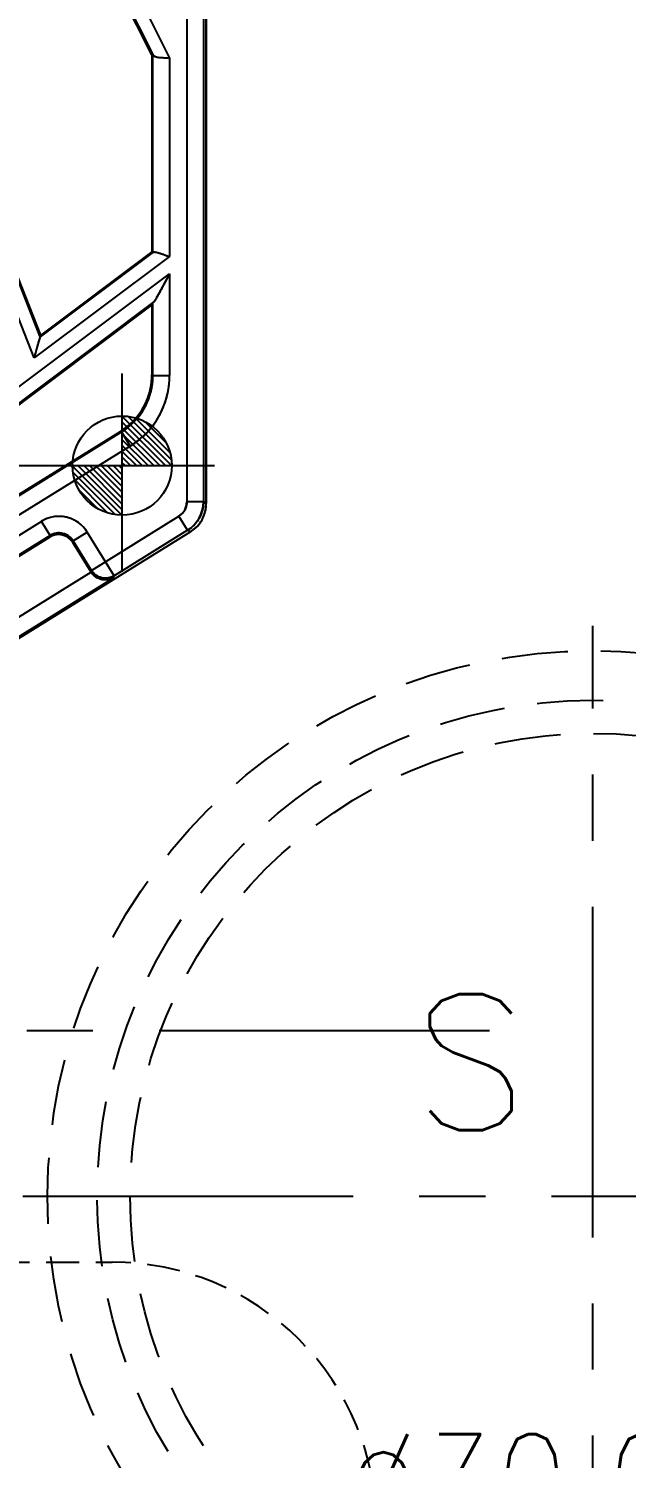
# Model space of a CAD drawing. Header units: millimetres. Extents: x 27275 to 28529, y -21406 to -20519.
# Drawn here: x 27935.73 to 27953.83, y -20864.22 to -20820.96 of the extents above; entities that cross this region are included whole.
import ezdxf

# ---------------------------------------------------------------- set-up
doc = ezdxf.new("R2010")
doc.units = ezdxf.units.MM
doc.header["$LTSCALE"] = 8
for name, pattern in [('CENTER', [2, 1.25, -0.25, 0.25, -0.25]), ('CENTER2', [1.125, 0.75, -0.125, 0.125, -0.125]), ('HIDDEN', [0.375, 0.25, -0.125]), ('HIDDEN2', [0.1875, 0.125, -0.0625])]:
    doc.linetypes.add(name, pattern=pattern)
doc.layers.get('DEFPOINTS').update_dxf_attribs({"color": 6})
for name, color, linetype in [('Cav-cor', 30, 'Continuous'), ('CL', 1, 'Continuous'), ('PIN', 5, 'Continuous'), ('PRODUCT', 1, 'Continuous'), ('SCREW', 52, 'HIDDEN'), ('SP', 3, 'Continuous')]:
    doc.layers.add(name, color=color, linetype=linetype)
doc.layers.add('dim', color=3, linetype='Continuous', lineweight=15)
doc.styles.get("Standard").update_dxf_attribs({"font": 'txt.shx', "width": 0.8, "bigfont": 'chineset.shx'})
doc.dimstyles.new('ISO-25', dxfattribs={"dimtxt": 5, "dimasz": 4, "dimexe": 0.3, "dimexo": 0.3, "dimtad": 0, "dimzin": 1, "dimdsep": 46, "dimtxsty": 'Standard', "dimcen": 0, "dimclrd": 3, "dimclre": 3, "dimclrt": 3, "dimazin": 0, "dimtfac": 1, "dimtofl": 0, "dimtmove": 0, "dimatfit": 0, "dimfxl": 0, "dimarcsym": 0})

# ---------------------------------------------------------------- blocks, each defined once
blk = doc.blocks.new('*D26672')
at = {"layer": 'DEFPOINTS', "color": 0}
for p in [(27895.266, -20623.786), (27895.266, -20928.786), (28096.266, -20928.786)]:
    blk.add_point(p, dxfattribs=at)
at = {"layer": 'dim', "color": 3, "lineweight": -2}
for p, q in [((27895.566, -20623.786), (28096.566, -20623.786)), ((28096.266, -20627.786), (28096.266, -20766.661)), ((28096.266, -20924.786), (28096.266, -20785.911)), ((27895.566, -20928.786), (28096.566, -20928.786))]:
    blk.add_line(p, q, dxfattribs=at)
at = {"layer": 'dim', "color": 3}
for points in [[(28096.932, -20627.786), (28095.599, -20627.786), (28096.266, -20623.786)], [(28095.599, -20924.786), (28096.932, -20924.786), (28096.266, -20928.786)]]:
    blk.add_solid(points, dxfattribs=at)
at = {"layer": 'dim', "color": 3, "insert": (28096.266, -20776.286), "char_height": 5, "attachment_point": 5, "rotation": 90}
blk.add_mtext('305.00', dxfattribs=at)
blk = doc.blocks.new('20100512.182342')
at = {"linetype": 'HIDDEN'}
blk.add_circle((0, 0), 5.5, dxfattribs=at)
at = {"layer": 'SCREW', "linetype": 'CENTER', "ltscale": 5}
for p, q in [((0, -7.042), (0, 7.042)), ((-7, 0), (7, 0))]:
    blk.add_line(p, q, dxfattribs=at)
at = {"layer": 'SCREW', "linetype": 'Continuous'}
blk.add_lwpolyline([(-1.443, 2.5), (-2.887, 0), (-1.443, -2.5), (1.443, -2.5), (2.887, 0), (1.443, 2.5)], close=True, dxfattribs=at)
at = {"layer": 'SCREW'}
for radius in [5, 3]:
    blk.add_circle((0, 0), radius, dxfattribs=at)
blk = doc.blocks.new('20160826.095208')
at = {"layer": 'SP', "linetype": 'CENTER'}
for p, q in [((0, -17.25), (0, 17.25)), ((-17.25, 0), (17.25, 0))]:
    blk.add_line(p, q, dxfattribs=at)
at = {"layer": 'SP', "linetype": 'HIDDEN'}
for radius in [16.5, 15, 14]:
    blk.add_circle((0, 0), radius, dxfattribs=at)
at = {"layer": 'SP'}
for s, p in [('S', (-5.456, 1.995)), ('P', (3.888, -6.392))]:
    blk.add_text(s, height=4.111, dxfattribs=at).set_placement(p)
at = {"layer": 'SP', "color": 6, "insert": (-1.275, -8.844), "char_height": 3.2812, "attachment_point": 5}
blk.add_mtext('Ø30.00', dxfattribs=at)

msp = doc.modelspace()

# ---------------------------------------------------------------- hatches: boundary and pattern name
at = {"layer": 'PIN', "linetype": 'Continuous'}
h = msp.add_hatch(dxfattribs=at)
h.set_pattern_fill('ANSI31', color=3, angle=90, style=0)
h.set_pattern_definition([(135, (57256.89186, -41738.39526), (-0.08838834765, -0.08838834765), [])])
h.paths.add_polyline_path([(27938.566, -20834.186), (27937.066, -20834.186, 0.414214), (27938.566, -20835.686)])
h.paths.add_polyline_path([(27938.566, -20832.686), (27938.566, -20834.186), (27940.066, -20834.186, 0.414214)])

# ---------------------------------------------------------------- linework, layer by layer
at = {"linetype": 'HIDDEN2'}
msp.add_lwpolyline([(27924.266, -20858.286), (27938.266, -20858.286, -0.414214), (27946.266, -20866.286), (27946.266, -20890.286, -0.414214), (27938.266, -20898.286), (27924.266, -20898.286, -0.414214), (27916.266, -20890.286), (27916.266, -20866.286, -0.414214)], format="xyb", close=True, dxfattribs=at)
at = {"layer": 'Cav-cor', "color": 241}
for p, q in [((27940.521, -20805.043), (27940.521, -20835.285)), ((27941.024, -20810.351), (27941.024, -20835.285)), ((27941.11, -20810.845), (27941.11, -20835.333)), ((27936.019, -20813.924), (27940, -20821.853)), ((27936.017, -20814.816), (27939.509, -20821.771)), ((27939.466, -20821.759), (27936.017, -20814.889)), ((27939.466, -20821.759), (27939.497, -20821.752)), ((27939.466, -20821.759), (27939.466, -20827.719)), ((27939.497, -20827.734), (27939.497, -20821.752)), ((27940, -20821.853), (27940, -20827.862)), ((27935.907, -20830.927), (27932.543, -20822.399)), ((27936.087, -20830.289), (27933.034, -20822.548)), ((27936.102, -20830.237), (27933.076, -20822.567)), ((27939.509, -20827.728), (27936.087, -20830.289)), ((27939.466, -20827.719), (27936.102, -20830.237)), ((27939.466, -20827.719), (27939.497, -20827.734)), ((27940, -20827.862), (27935.907, -20830.927)), ((27930.526, -20835.475), (27940, -20828.383)), ((27940, -20828.383), (27940, -20831.457)), ((27931.147, -20835.513), (27939.509, -20829.253)), ((27939.466, -20829.325), (27931.197, -20835.516)), ((27939.466, -20829.325), (27939.497, -20829.264)), ((27939.466, -20829.325), (27939.466, -20831.44)), ((27939.497, -20831.457), (27939.497, -20829.264)), ((27936.102, -20830.237), (27936.087, -20830.289)), ((27939.497, -20831.457), (27939.466, -20831.44)), ((27939.497, -20831.457), (27940, -20831.457)), ((27932.565, -20836.873), (27938.545, -20833.167)), ((27932.57, -20836.834), (27938.515, -20833.149)), ((27938.545, -20833.167), (27938.515, -20833.149)), ((27938.545, -20833.167), (27938.81, -20833.594)), ((27938.81, -20833.594), (27932.585, -20837.452)), ((27941.024, -20835.285), (27940.521, -20835.285)), ((27941.11, -20835.333), (27941.024, -20835.285)), ((27936.124, -20835.872), (27927.462, -20841.24)), ((27936.389, -20836.299), (27936.124, -20835.872)), ((27937.634, -20837.354), (27940.283, -20835.713)), ((27940.548, -20836.14), (27940.283, -20835.713)), ((27936.389, -20836.299), (27927.727, -20841.667)), ((27936.377, -20836.348), (27927.763, -20841.687)), ((27940.634, -20836.188), (27929.906, -20842.837)), ((27936.389, -20836.299), (27936.377, -20836.348)), ((27937.081, -20836.462), (27937.07, -20836.51)), ((27937.627, -20837.41), (27937.07, -20836.51)), ((27937.081, -20836.462), (27937.508, -20836.197)), ((27937.634, -20837.354), (27937.081, -20836.462)), ((27938.327, -20837.517), (27937.508, -20836.197)), ((27940.548, -20836.14), (27938.327, -20837.517)), ((27940.634, -20836.188), (27940.548, -20836.14)), ((27937.623, -20837.403), (27937.634, -20837.354)), ((27937.627, -20837.41), (27929.599, -20842.386)), ((27938.312, -20837.577), (27929.864, -20842.813)), ((27938.312, -20837.577), (27938.327, -20837.517))]:
    msp.add_line(p, q, dxfattribs=at)
for centre, radius, start, end in [((27937.486, -20831.457), 2.011, 301.7865, 0.0035), ((27937.486, -20831.457), 2.515, 301.7893, 0.0007), ((27940.018, -20835.285), 0.503, 301.7939, 359.9961), ((27940.018, -20835.285), 1.006, 301.7968, 359.9932), ((27936.653, -20836.726), 1.006, 31.7869, 121.7931), ((27936.654, -20836.726), 0.503, 31.763, 121.817), ((27938.062, -20837.089), 0.503, 211.8096, 256.7914)]:
    msp.add_arc(centre, radius, start, end, dxfattribs=at)
for centre, major_axis, ratio, start_param, end_param in [((27940, -20822.754), (-0.503, 1.002), 0.00783, -0.20003, -0.001854), ((27940, -20827.358), (0.503, 0.377), 0.013972, -3.134602, -2.936426), ((27940, -20828.887), (0.503, 0.377), 0.013972, 2.915501, 3.113677), ((27937.454, -20831.439), (1.758, -0.979), 0.999801, -0.507893, 0.507893), ((27940.104, -20835.333), (0.879, -0.489), 0.999801, -0.507893, 0.507893), ((27936.642, -20836.775), (0.115, 0.49), 0.999695, -0.785246, 0.785246)]:
    msp.add_ellipse(centre, major_axis=major_axis, ratio=ratio, start_param=start_param, end_param=end_param, dxfattribs=at)
for points, knots in [([(27940, -20821.853), (27939.944, -20821.853), (27939.838, -20821.853), (27939.711, -20821.849), (27939.623, -20821.836), (27939.562, -20821.82), (27939.521, -20821.794), (27939.509, -20821.771)], [0, 0, 0, 0, 0.331209, 0.6239, 0.745563, 0.847684, 1, 1, 1, 1]), ([(27939.509, -20827.728), (27939.516, -20827.723), (27939.54, -20827.719), (27939.601, -20827.727), (27939.703, -20827.756), (27939.844, -20827.805), (27939.946, -20827.843), (27940, -20827.862)], [0, 0, 0, 0, 0.052287, 0.130664, 0.362317, 0.664534, 1, 1, 1, 1]), ([(27940, -20828.383), (27939.956, -20828.465), (27939.89, -20828.589), (27939.801, -20828.753), (27939.736, -20828.873), (27939.672, -20828.989), (27939.62, -20829.081), (27939.581, -20829.149), (27939.554, -20829.193), (27939.531, -20829.227), (27939.516, -20829.247), (27939.509, -20829.253)], [0, 0, 0, 0, 0.281804, 0.421124, 0.558167, 0.691255, 0.817064, 0.875092, 0.927603, 0.971071, 1, 1, 1, 1]), ([(27935.907, -20830.927), (27935.926, -20830.86), (27935.954, -20830.76), (27935.991, -20830.63), (27936.017, -20830.536), (27936.042, -20830.45), (27936.06, -20830.385), (27936.073, -20830.34), (27936.08, -20830.316), (27936.085, -20830.3), (27936.086, -20830.291), (27936.087, -20830.289)], [0, 0, 0, 0, 0.315065, 0.468438, 0.615936, 0.75331, 0.873485, 0.923308, 0.962516, 0.988493, 1, 1, 1, 1]), ([(27938.312, -20837.577), (27938.264, -20837.606), (27938.153, -20837.648), (27937.965, -20837.65), (27937.769, -20837.575), (27937.663, -20837.468), (27937.623, -20837.403)], [0, 0, 0, 0, 0.215392, 0.445446, 0.705069, 1, 1, 1, 1])]:
    msp.add_open_spline(points, degree=3, knots=knots, dxfattribs=at)
for points in [[(27938.143, -20837.585), (27938.078, -20837.596), (27938.01, -20837.594), (27937.947, -20837.579)], [(27938.327, -20837.517), (27938.271, -20837.551), (27938.207, -20837.575), (27938.143, -20837.585)]]:
    msp.add_open_spline(points, degree=3, dxfattribs=at)
at = {"layer": 'CL', "color": 6, "linetype": 'CENTER'}
msp.add_line((27949.681, -20851.286), (27908.637, -20851.286), dxfattribs=at)
at = {"layer": 'PIN', "color": 3, "linetype": 'CENTER2'}
for p, q in [((27938.566, -20837.396), (27938.566, -20830.976)), ((27935.356, -20834.186), (27941.776, -20834.186))]:
    msp.add_line(p, q, dxfattribs=at)
at = {"layer": 'PIN', "color": 3, "linetype": 'Continuous'}
msp.add_circle((27938.566, -20834.186), 1.5, dxfattribs=at)
at = {"layer": 'PRODUCT'}
for p, q in [((27940.521, -20805.043), (27940.521, -20835.285)), ((27941.024, -20805.043), (27941.024, -20835.285)), ((27941.111, -20835.334), (27941.111, -20805.036)), ((27936.019, -20813.924), (27940, -20821.853)), ((27936.017, -20814.816), (27939.509, -20821.771)), ((27939.466, -20821.759), (27936.017, -20814.889)), ((27939.466, -20821.759), (27939.497, -20821.752)), ((27939.466, -20821.759), (27939.466, -20827.719)), ((27939.497, -20827.734), (27939.497, -20821.752)), ((27940, -20821.853), (27940, -20827.862)), ((27935.907, -20830.927), (27932.543, -20822.399)), ((27936.087, -20830.289), (27933.034, -20822.548)), ((27936.102, -20830.237), (27933.076, -20822.567)), ((27939.509, -20827.728), (27936.087, -20830.289)), ((27939.466, -20827.719), (27936.102, -20830.237)), ((27939.466, -20827.719), (27939.497, -20827.734)), ((27940, -20827.862), (27935.907, -20830.927)), ((27930.526, -20835.475), (27940, -20828.383)), ((27940, -20828.383), (27940, -20831.457)), ((27931.147, -20835.513), (27939.509, -20829.253)), ((27939.466, -20829.325), (27931.197, -20835.516)), ((27939.466, -20829.325), (27939.497, -20829.264)), ((27939.466, -20829.325), (27939.466, -20831.44)), ((27939.497, -20831.457), (27939.497, -20829.264)), ((27936.102, -20830.237), (27936.087, -20830.289)), ((27939.497, -20831.457), (27939.466, -20831.44)), ((27939.497, -20831.457), (27940, -20831.457)), ((27932.565, -20836.873), (27938.545, -20833.167)), ((27932.57, -20836.834), (27938.515, -20833.149)), ((27938.545, -20833.167), (27938.515, -20833.149)), ((27938.545, -20833.167), (27938.81, -20833.594)), ((27938.81, -20833.594), (27932.585, -20837.452)), ((27941.024, -20835.285), (27940.521, -20835.285)), ((27941.111, -20835.334), (27941.024, -20835.285)), ((27941.111, -20835.334), (27941.111, -20835.334)), ((27936.124, -20835.872), (27927.462, -20841.24)), ((27936.389, -20836.299), (27936.124, -20835.872)), ((27937.634, -20837.354), (27940.283, -20835.713)), ((27940.548, -20836.14), (27940.283, -20835.713)), ((27936.389, -20836.299), (27927.727, -20841.667)), ((27936.377, -20836.348), (27927.763, -20841.687)), ((27940.635, -20836.189), (27929.908, -20842.838)), ((27936.389, -20836.299), (27936.377, -20836.348)), ((27937.081, -20836.462), (27937.07, -20836.51)), ((27937.627, -20837.41), (27937.07, -20836.51)), ((27937.081, -20836.462), (27937.508, -20836.197)), ((27937.634, -20837.354), (27937.081, -20836.462)), ((27938.327, -20837.517), (27937.508, -20836.197)), ((27940.548, -20836.14), (27938.327, -20837.517)), ((27940.635, -20836.189), (27940.548, -20836.14)), ((27940.635, -20836.189), (27940.635, -20836.189)), ((27937.623, -20837.403), (27937.634, -20837.354)), ((27937.627, -20837.41), (27929.599, -20842.386)), ((27938.312, -20837.577), (27929.864, -20842.813)), ((27938.312, -20837.577), (27938.327, -20837.517))]:
    msp.add_line(p, q, dxfattribs=at)
for points, start_tangent, end_tangent in [([(27939.497, -20821.752), (27939.509, -20821.771)], (0.973058, 0.230559), (0.482743, -0.875762)), ([(27940, -20821.853), (27939.833, -20821.852), (27939.687, -20821.844), (27939.574, -20821.821), (27939.509, -20821.771)], (-0.999999, -0.001654), (-0.482743, 0.875762)), ([(27939.497, -20827.734), (27939.509, -20827.728)], (0.894232, -0.447603), (0.838792, 0.544452)), ([(27939.509, -20827.728), (27939.567, -20827.723), (27939.676, -20827.749), (27939.827, -20827.799), (27940, -20827.862)], (0.838792, 0.544452), (0.938269, -0.345906)), ([(27940, -20828.383), (27939.909, -20828.553), (27939.83, -20828.699), (27939.759, -20828.83), (27939.694, -20828.95), (27939.634, -20829.057), (27939.58, -20829.149), (27939.538, -20829.217), (27939.509, -20829.253)], (-0.472363, -0.881404), (-0.76262, -0.646846)), ([(27939.497, -20829.264), (27939.509, -20829.253)], (0.447603, 0.894232), (0.76262, 0.646846)), ([(27935.907, -20830.927), (27935.955, -20830.758), (27935.996, -20830.611), (27936.032, -20830.485), (27936.06, -20830.384), (27936.08, -20830.316), (27936.087, -20830.289)], (0.281182, 0.959654), (0.553146, 0.833084)), ([(27938.515, -20833.149), (27938.836, -20832.902), (27939.104, -20832.591), (27939.303, -20832.235), (27939.426, -20831.843), (27939.466, -20831.44)], (0.849985, 0.526807), (0, 1)), ([(27938.545, -20833.167), (27938.685, -20833.072), (27938.832, -20832.951), (27938.979, -20832.804), (27939.117, -20832.633), (27939.239, -20832.443), (27939.339, -20832.239), (27939.414, -20832.03), (27939.463, -20831.824), (27939.49, -20831.633), (27939.497, -20831.457)], (0.850006, 0.526773), (-0.00004, 1)), ([(27938.81, -20833.594), (27938.984, -20833.476), (27939.169, -20833.325), (27939.353, -20833.141), (27939.525, -20832.928), (27939.678, -20832.689), (27939.802, -20832.435), (27939.896, -20832.173), (27939.958, -20831.916), (27939.991, -20831.677), (27940, -20831.457)], (0.849983, 0.52681), (0.000005, 1)), ([(27940.521, -20835.285), (27940.511, -20835.382), (27940.481, -20835.481), (27940.429, -20835.574), (27940.361, -20835.653), (27940.283, -20835.713)], (0.00013, -1), (-0.85004, -0.526718)), ([(27941.024, -20835.285), (27941.005, -20835.479), (27940.944, -20835.677), (27940.841, -20835.863), (27940.704, -20836.021), (27940.548, -20836.14)], (-0.000026, -1), (-0.849964, -0.52684)), ([(27940.791, -20836.07), (27940.928, -20835.912), (27941.032, -20835.726), (27941.093, -20835.528)], (0.731505, 0.681836), (0.192421, 0.981312)), ([(27941.093, -20835.528), (27941.111, -20835.334)], (0.192421, 0.981312), (0.000027, 1)), ([(27937.508, -20836.197), (27937.429, -20836.086), (27937.327, -20835.979), (27937.201, -20835.883), (27937.055, -20835.804), (27936.895, -20835.75), (27936.726, -20835.723), (27936.557, -20835.725), (27936.396, -20835.754), (27936.25, -20835.805), (27936.124, -20835.872)], (-0.526802, 0.849988), (-0.849977, -0.52682)), ([(27940.635, -20836.189), (27940.791, -20836.07)], (0.849965, 0.52684), (0.731505, 0.681836)), ([(27937.07, -20836.51), (27936.967, -20836.391), (27936.832, -20836.309), (27936.679, -20836.274), (27936.522, -20836.287), (27936.377, -20836.348)], (-0.526807, 0.849985), (-0.849985, -0.526807)), ([(27937.081, -20836.462), (27937.041, -20836.406), (27936.99, -20836.353), (27936.927, -20836.304), (27936.854, -20836.265), (27936.774, -20836.238), (27936.69, -20836.225), (27936.605, -20836.226), (27936.525, -20836.24), (27936.452, -20836.266), (27936.389, -20836.299)], (-0.526545, 0.850147), (-0.849819, -0.527074)), ([(27938.327, -20837.517), (27938.143, -20837.585), (27937.947, -20837.579), (27937.768, -20837.498), (27937.634, -20837.354)], (-0.850145, -0.526549), (-0.527066, 0.849824)), ([(27938.312, -20837.577), (27938.231, -20837.616), (27938.135, -20837.641), (27938.033, -20837.646), (27937.933, -20837.63), (27937.83, -20837.592), (27937.722, -20837.52), (27937.623, -20837.403)], (-0.859205, -0.511631), (-0.526807, 0.849985))]:
    msp.add_spline(points, degree=3, dxfattribs=dict(at, start_tangent=start_tangent, end_tangent=end_tangent))

# ---------------------------------------------------------------- block references
at = {"linetype": 'Continuous', "rotation": 90}
msp.add_blockref('20100512.182342', (27931.266, -20868.286), dxfattribs=at)
at = {"layer": 'SP'}
msp.add_blockref('20160826.095208', (27952.808, -20856.286), dxfattribs=at)

# ---------------------------------------------------------------- dimensions: what is measured, and where the dimension line sits
at = {"layer": 'dim'}
dim = msp.add_linear_dim(base=(28096.266, -20928.786), p1=(27895.266, -20623.786), p2=(27895.266, -20928.786), angle=90, dimstyle='ISO-25', dxfattribs=at)
dim.commit()
dim.dimension.update_dxf_attribs({"geometry": '*D26672', "text_midpoint": (28096.266, -20776.286)})

doc.saveas('drawing.dxf')
